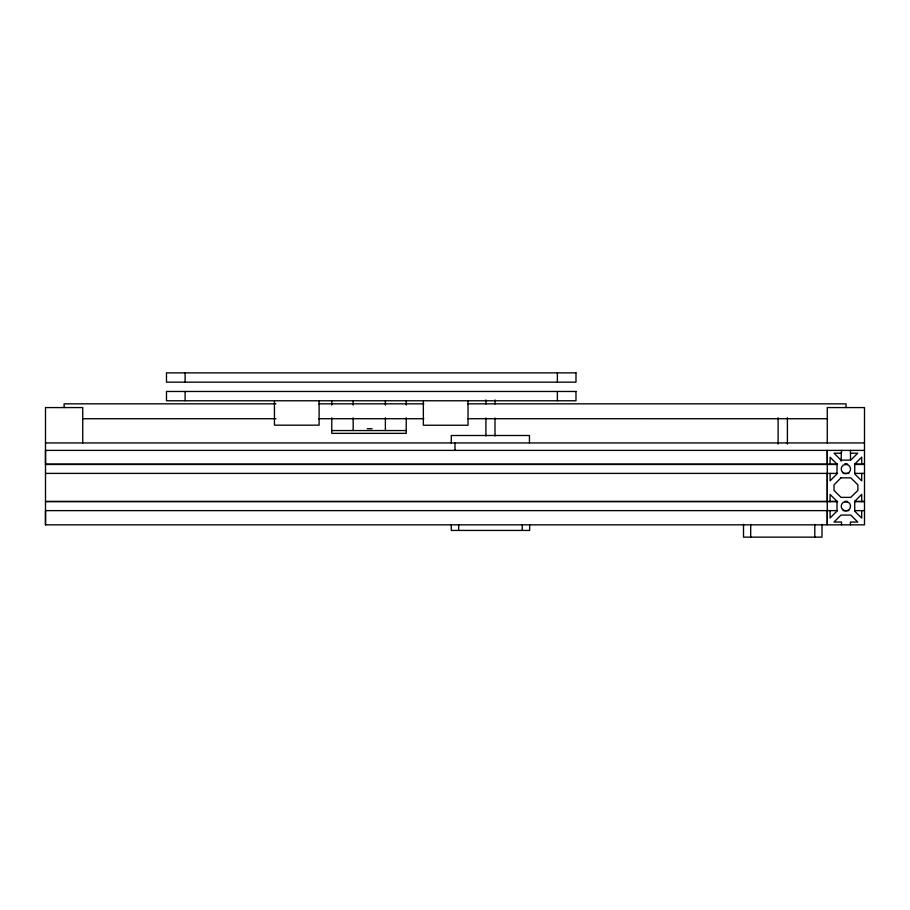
<?xml version="1.0" encoding="UTF-8"?>
<svg xmlns="http://www.w3.org/2000/svg" width="910" height="910" viewBox="0 0 910 910"><rect width="100%" height="100%" fill="white"/><g stroke="black" fill="none" stroke-linecap="round" stroke-linejoin="round"><path stroke-width="1.36" d="M827.27 442.942L827.27 407.578L864.5 407.578L864.5 524.842L45.5 524.842L45.511 510.624L837.496 510.624M827.292 510.624L827.27 524.842L827.27 450.393L827.292 464.464M861.69 464.464L861.713 457.138L854.729 464.111L854.729 473.905L861.713 480.878L861.69 473.393M861.69 501.683L861.713 494.358L854.729 501.342L854.729 511.136L861.713 518.109L861.69 510.624M275.946 403.835L64.109 403.835L64.109 407.566M318.602 403.835L423.798 403.835M467.876 403.835L846.05 403.835L846.05 407.566M82.594 418.736L275.946 418.725M318.602 418.725L423.798 418.736M467.876 418.725L827.565 418.736M367.265 428.701L372.065 428.701M331.775 430.555L406.235 430.555M45.5 442.942L864.5 442.942M864.5 450.393L45.5 450.393L45.511 464.464L837.496 464.464M850.429 453.203L857.72 453.203L850.77 460.141L840.999 460.141L834.06 453.203L841.5 453.203L841.5 450.393M45.5 464.123L837.496 464.123M844.605 464.123L847.438 464.123M854.547 464.123L864.5 464.123M844.605 464.464L847.438 464.464M854.547 464.464L864.5 464.464M45.5 473.393L837.496 473.393M843.183 473.393L848.859 473.393M854.547 473.393L864.5 473.393M45.5 501.353L837.496 501.353M844.605 501.353L847.438 501.353M854.547 501.353L864.5 501.353M45.5 501.683L837.496 501.683M844.605 501.683L847.438 501.683M854.547 501.683L864.5 501.683M843.183 510.624L848.859 510.624M854.547 510.624L864.5 510.624M850.429 450.393L850.532 459.777M850.429 524.842L850.429 522.033L857.755 522.056L850.782 515.083L840.988 515.083L834.015 522.056L841.5 522.033L841.5 524.842M841.238 452.725L841.238 461.188M830.102 464.464L830.102 457.218L837.007 464.123L837.007 473.894L830.102 480.798L830.102 473.393M830.102 501.683L830.102 494.448L837.007 501.353L837.007 511.113L830.102 518.017L830.102 510.624M827.292 473.393L827.292 501.683M821.992 524.353L821.992 537.139L743.515 537.139L743.515 524.353M814.791 524.353L814.791 537.139M787.4 417.701L787.4 444.091M778.107 417.701L778.107 444.091M750.705 524.353L750.705 537.139M557.375 372.861L557.375 382.166M557.375 391.471L557.375 400.775M529.643 524.763L529.643 530.439L451.28 530.439L451.28 524.763M529.449 442.942L529.449 435.503L451.28 435.503L451.28 442.942M522.26 524.763L522.26 530.439M494.995 399.899L494.995 404.063M494.995 417.952L494.995 436.004M485.917 399.899L485.917 404.063M485.917 417.952L485.917 436.004M468.024 401.412L468.024 425.243L423.355 425.243L423.355 401.412M458.651 524.763L458.651 530.439M455 442.942L455 450.393M406.235 400.775L406.235 405.03M406.235 417.792L406.235 433.353L331.775 433.353L331.775 417.792M385.385 400.775L385.385 405.03M385.385 417.792L385.385 430.555M353.16 400.775L353.16 405.03M353.16 417.792L353.16 430.555M331.775 400.775L331.775 405.03M319.126 401.344L319.126 425.175L274.445 425.175L274.445 401.344M185.105 372.861L185.105 382.166M185.105 391.471L185.105 400.775M82.73 442.942L82.73 407.578L45.5 407.578L45.5 524.842M840.988 477.852L834.015 484.825L834.06 490.433L840.999 497.372L850.77 497.372L857.88 490.433L857.88 484.814L850.782 477.852L840.988 477.852M575.985 372.861L166.484 372.861L166.484 382.166L575.985 382.166L575.985 372.861M575.985 391.471L166.484 391.471L166.484 400.775L575.985 400.775L575.985 391.471M842.592 472.301A4.652 4.652 0 0 0 850.384 470.208A4.652 4.652 0 0 0 844.685 464.51A4.652 4.652 0 0 0 842.592 472.301M842.592 509.52A4.652 4.652 0 0 0 850.384 507.439A4.652 4.652 0 0 0 844.685 501.74A4.652 4.652 0 0 0 842.592 509.52"/></g></svg>
